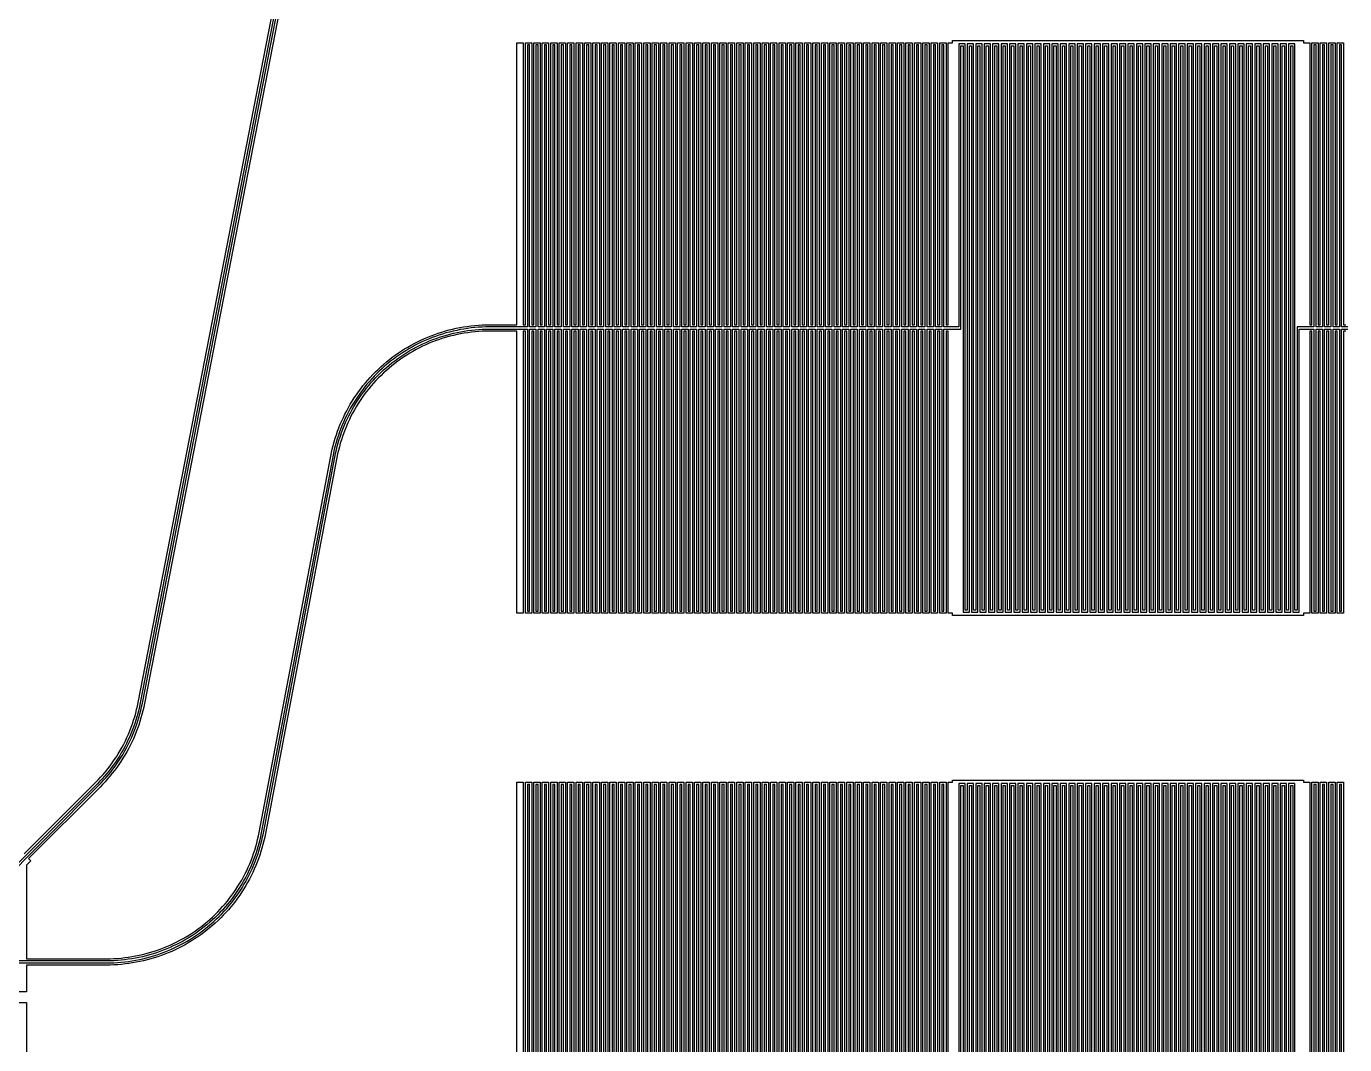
# Model space of a CAD drawing. Extents: x -2500 to 2500, y -2500 to 2500.
# Drawn here: x 0 to 1247, y -78 to 886 of the extents above; entities that cross this region are included whole.
import ezdxf

# ---------------------------------------------------------------- set-up
doc = ezdxf.new("R2010")
doc.units = 0
doc.layers.add('L0D0', color=1, linetype='CONTINUOUS')

msp = doc.modelspace()

# ---------------------------------------------------------------- linework, layer by layer
at = {"layer": 'L0D0'}
for points in [[(289.409, 1178.836), (107.773, 245.194), (107.086, 241.864), (106.323, 238.551), (105.485, 235.257), (104.571, 231.982), (103.584, 228.729), (102.522, 225.499), (101.386, 222.295), (100.178, 219.117), (98.898, 215.967), (97.546, 212.848), (96.124, 209.76), (94.631, 206.706), (93.069, 203.686), (91.439, 200.703), (89.741, 197.757), (87.976, 194.852), (86.145, 191.987), (84.25, 189.165), (82.29, 186.386), (80.268, 183.654), (78.184, 180.968), (76.039, 178.33), (73.834, 175.742), (71.571, 173.205), (69.251, 170.72), (66.874, 168.289), (-30.707, 70.707)], [(-29.293, 69.293), (68.289, 166.874), (70.697, 169.338), (73.048, 171.857), (75.342, 174.428), (77.576, 177.051), (79.75, 179.724), (81.862, 182.446), (83.911, 185.215), (85.897, 188.031), (87.818, 190.891), (89.673, 193.794), (91.462, 196.739), (93.183, 199.724), (94.835, 202.747), (96.418, 205.807), (97.931, 208.903), (99.372, 212.032), (100.742, 215.193), (102.04, 218.385), (103.264, 221.605), (104.414, 224.853), (105.49, 228.126), (106.492, 231.423), (107.417, 234.741), (108.267, 238.08), (109.04, 241.438), (109.737, 244.812), (291.372, 1178.454)], [(-2.121, 102.121), (65.46, 169.703), (67.897, 172.199), (70.275, 174.751), (72.591, 177.36), (74.844, 180.022), (77.034, 182.738), (79.158, 185.504), (81.217, 188.321), (83.207, 191.185), (85.13, 194.096), (86.983, 197.051), (88.765, 200.05), (90.475, 203.09), (92.113, 206.17), (93.678, 209.288), (95.167, 212.442), (96.582, 215.63), (97.921, 218.851), (99.183, 222.103), (100.367, 225.384), (101.473, 228.693), (102.5, 232.026), (103.448, 235.383), (104.316, 238.762), (105.104, 242.16), (105.81, 245.576), (287.446, 1179.218)], [(293.336, 1178.072), (111.7, 244.43), (110.994, 241.011), (110.211, 237.609), (109.35, 234.226), (108.412, 230.863), (107.397, 227.523), (106.307, 224.207), (105.141, 220.916), (103.901, 217.653), (102.586, 214.419), (101.198, 211.216), (99.737, 208.045), (98.205, 204.908), (96.601, 201.808), (94.927, 198.744), (93.183, 195.72), (91.371, 192.736), (89.491, 189.795), (87.544, 186.897), (85.532, 184.044), (83.456, 181.238), (81.316, 178.48), (79.113, 175.771), (76.849, 173.114), (74.526, 170.508), (72.143, 167.957), (69.703, 165.46), (2.121, 97.879), (4.243, 95.757), (0, 91.515), (0, 3), (75.817, 3), (79.262, 3.04), (82.706, 3.162), (86.146, 3.363), (89.58, 3.646), (93.006, 4.009), (96.424, 4.452), (99.829, 4.975), (103.222, 5.577), (106.6, 6.259), (109.96, 7.02), (113.302, 7.86), (116.624, 8.778), (119.923, 9.773), (123.197, 10.845), (126.446, 11.994), (129.667, 13.219), (132.858, 14.518), (136.018, 15.893), (139.145, 17.341), (142.237, 18.861), (145.292, 20.454), (148.31, 22.118), (151.287, 23.853), (154.223, 25.656), (157.116, 27.528), (159.964, 29.467), (162.767, 31.473), (165.521, 33.543), (168.226, 35.678), (170.88, 37.875), (173.482, 40.134), (176.03, 42.454), (178.524, 44.832), (180.96, 47.269), (183.339, 49.761), (185.659, 52.309), (187.919, 54.91), (190.117, 57.564), (192.252, 60.269), (194.324, 63.022), (196.33, 65.824), (198.27, 68.672), (200.142, 71.564), (201.946, 74.5), (203.681, 77.477), (205.346, 80.494), (206.94, 83.549), (208.461, 86.641), (209.91, 89.767), (211.285, 92.927), (212.585, 96.118), (213.811, 99.339), (214.96, 102.587), (216.033, 105.861), (217.029, 109.16), (217.948, 112.481), (218.788, 115.823), (219.55, 119.183), (220.233, 122.561), (287.873, 478.559), (288.571, 482.016), (289.348, 485.456), (290.205, 488.877), (291.141, 492.277), (292.154, 495.655), (293.245, 499.009), (294.413, 502.336), (295.658, 505.636), (296.978, 508.906), (298.373, 512.145), (299.843, 515.351), (301.386, 518.522), (303.001, 521.657), (304.689, 524.754), (306.447, 527.811), (308.276, 530.827), (310.173, 533.799), (312.138, 536.727), (314.171, 539.61), (316.269, 542.444), (318.432, 545.229), (320.659, 547.964), (322.948, 550.647), (325.299, 553.276), (327.709, 555.851), (330.178, 558.369), (332.704, 560.829), (335.287, 563.231), (337.924, 565.573), (340.614, 567.853), (343.357, 570.07), (346.149, 572.224), (348.991, 574.313), (351.88, 576.336), (354.815, 578.291), (357.794, 580.179), (360.815, 581.997), (363.878, 583.745), (366.981, 585.422), (370.121, 587.027), (373.297, 588.56), (376.508, 590.018), (379.752, 591.403), (383.026, 592.712), (386.33, 593.945), (389.662, 595.102), (393.019, 596.182), (396.4, 597.184), (399.804, 598.108), (403.228, 598.953), (406.67, 599.719), (410.129, 600.406), (413.603, 601.013), (417.09, 601.539), (420.589, 601.985), (424.097, 602.35), (427.612, 602.634), (431.133, 602.837), (434.657, 602.959), (438.183, 603), (464, 603), (464, 870), (470, 870), (470, 603), (472, 603), (472, 870), (478, 870), (478, 603), (480, 603), (480, 870), (486, 870), (486, 603), (488, 603), (488, 870), (494, 870), (494, 603), (496, 603), (496, 870), (502, 870), (502, 603), (504, 603), (504, 870), (510, 870), (510, 603), (512, 603), (512, 870), (518, 870), (518, 603), (520, 603), (520, 870), (526, 870), (526, 603), (528, 603), (528, 870), (534, 870), (534, 603), (536, 603), (536, 870), (542, 870), (542, 603), (544, 603), (544, 870), (550, 870), (550, 603), (552, 603), (552, 870), (558, 870), (558, 603), (560, 603), (560, 870), (566, 870), (566, 603), (568, 603), (568, 870), (574, 870), (574, 603), (576, 603), (576, 870), (582, 870), (582, 603), (584, 603), (584, 870), (590, 870), (590, 603), (592, 603), (592, 870), (598, 870), (598, 603), (600, 603), (600, 870), (606, 870), (606, 603), (608, 603), (608, 870), (614, 870), (614, 603), (616, 603), (616, 870), (622, 870), (622, 603), (624, 603), (624, 870), (630, 870), (630, 603), (632, 603), (632, 870), (638, 870), (638, 603), (640, 603), (640, 870), (646, 870), (646, 603), (648, 603), (648, 870), (654, 870), (654, 603), (656, 603), (656, 870), (662, 870), (662, 603), (664, 603), (664, 870), (670, 870), (670, 603), (672, 603), (672, 870), (678, 870), (678, 603), (680, 603), (680, 870), (686, 870), (686, 603), (688, 603), (688, 870), (694, 870), (694, 603), (696, 603), (696, 870), (702, 870), (702, 603), (704, 603), (704, 870), (710, 870), (710, 603), (712, 603), (712, 870), (718, 870), (718, 603), (720, 603), (720, 870), (726, 870), (726, 603), (728, 603), (728, 870), (734, 870), (734, 603), (736, 603), (736, 870), (742, 870), (742, 603), (744, 603), (744, 870), (750, 870), (750, 603), (752, 603), (752, 870), (758, 870), (758, 603), (760, 603), (760, 870), (766, 870), (766, 603), (768, 603), (768, 870), (774, 870), (774, 603), (776, 603), (776, 870), (782, 870), (782, 603), (784, 603), (784, 870), (790, 870), (790, 603), (792, 603), (792, 870), (798, 870), (798, 603), (800, 603), (800, 870), (806, 870), (806, 603), (808, 603), (808, 870), (814, 870), (814, 603), (816, 603), (816, 870), (822, 870), (822, 603), (824, 603), (824, 870), (830, 870), (830, 603), (832, 603), (832, 870), (838, 870), (838, 603), (840, 603), (840, 870), (846, 870), (846, 603), (848, 603), (848, 870), (854, 870), (854, 603), (856, 603), (856, 870), (862, 870), (862, 603), (864, 603), (864, 870), (870, 870), (870, 603), (872, 603), (872, 870), (876, 870), (876, 872), (1208, 872), (1208, 870), (1214, 870), (1214, 603), (1216, 603), (1216, 870), (1222, 870), (1222, 603), (1224, 603), (1224, 870), (1230, 870), (1230, 603), (1232, 603), (1232, 870), (1238, 870), (1238, 603), (1240, 603), (1240, 870), (1246, 870), (1246, 603), (1248, 603)], [(1250, 601), (1244, 601), (1244, 868), (1242, 868), (1242, 601), (1236, 601), (1236, 868), (1234, 868), (1234, 601), (1228, 601), (1228, 868), (1226, 868), (1226, 601), (1220, 601), (1220, 868), (1218, 868), (1218, 601), (1202, 601), (1202, 333), (1200, 333), (1200, 869), (1194, 869), (1194, 333), (1192, 333), (1192, 869), (1186, 869), (1186, 333), (1184, 333), (1184, 869), (1178, 869), (1178, 333), (1176, 333), (1176, 869), (1170, 869), (1170, 333), (1168, 333), (1168, 869), (1162, 869), (1162, 333), (1160, 333), (1160, 869), (1154, 869), (1154, 333), (1152, 333), (1152, 869), (1146, 869), (1146, 333), (1144, 333), (1144, 869), (1138, 869), (1138, 333), (1136, 333), (1136, 869), (1130, 869), (1130, 333), (1128, 333), (1128, 869), (1122, 869), (1122, 333), (1120, 333), (1120, 869), (1114, 869), (1114, 333), (1112, 333), (1112, 869), (1106, 869), (1106, 333), (1104, 333), (1104, 869), (1098, 869), (1098, 333), (1096, 333), (1096, 869), (1090, 869), (1090, 333), (1088, 333), (1088, 869), (1082, 869), (1082, 333), (1080, 333), (1080, 869), (1074, 869), (1074, 333), (1072, 333), (1072, 869), (1066, 869), (1066, 333), (1064, 333), (1064, 869), (1058, 869), (1058, 333), (1056, 333), (1056, 869), (1050, 869), (1050, 333), (1048, 333), (1048, 869), (1042, 869), (1042, 333), (1040, 333), (1040, 869), (1034, 869), (1034, 333), (1032, 333), (1032, 869), (1026, 869), (1026, 333), (1024, 333), (1024, 869), (1018, 869), (1018, 333), (1016, 333), (1016, 869), (1010, 869), (1010, 333), (1008, 333), (1008, 869), (1002, 869), (1002, 333), (1000, 333), (1000, 869), (994, 869), (994, 333), (992, 333), (992, 869), (986, 869), (986, 333), (984, 333), (984, 869), (978, 869), (978, 333), (976, 333), (976, 869), (970, 869), (970, 333), (968, 333), (968, 869), (962, 869), (962, 333), (960, 333), (960, 869), (954, 869), (954, 333), (952, 333), (952, 869), (946, 869), (946, 333), (944, 333), (944, 869), (938, 869), (938, 333), (936, 333), (936, 869), (930, 869), (930, 333), (928, 333), (928, 869), (922, 869), (922, 333), (920, 333), (920, 869), (914, 869), (914, 333), (912, 333), (912, 869), (906, 869), (906, 333), (904, 333), (904, 869), (898, 869), (898, 333), (896, 333), (896, 869), (890, 869), (890, 333), (888, 333), (888, 869), (882, 869), (882, 601), (868, 601), (868, 868), (866, 868), (866, 601), (860, 601), (860, 868), (858, 868), (858, 601), (852, 601), (852, 868), (850, 868), (850, 601), (844, 601), (844, 868), (842, 868), (842, 601), (836, 601), (836, 868), (834, 868), (834, 601), (828, 601), (828, 868), (826, 868), (826, 601), (820, 601), (820, 868), (818, 868), (818, 601), (812, 601), (812, 868), (810, 868), (810, 601), (804, 601), (804, 868), (802, 868), (802, 601), (796, 601), (796, 868), (794, 868), (794, 601), (788, 601), (788, 868), (786, 868), (786, 601), (780, 601), (780, 868), (778, 868), (778, 601), (772, 601), (772, 868), (770, 868), (770, 601), (764, 601), (764, 868), (762, 868), (762, 601), (756, 601), (756, 868), (754, 868), (754, 601), (748, 601), (748, 868), (746, 868), (746, 601), (740, 601), (740, 868), (738, 868), (738, 601), (732, 601), (732, 868), (730, 868), (730, 601), (724, 601), (724, 868), (722, 868), (722, 601), (716, 601), (716, 868), (714, 868), (714, 601), (708, 601), (708, 868), (706, 868), (706, 601), (700, 601), (700, 868), (698, 868), (698, 601), (692, 601), (692, 868), (690, 868), (690, 601), (684, 601), (684, 868), (682, 868), (682, 601), (676, 601), (676, 868), (674, 868), (674, 601), (668, 601), (668, 868), (666, 868), (666, 601), (660, 601), (660, 868), (658, 868), (658, 601), (652, 601), (652, 868), (650, 868), (650, 601), (644, 601), (644, 868), (642, 868), (642, 601), (636, 601), (636, 868), (634, 868), (634, 601), (628, 601), (628, 868), (626, 868), (626, 601), (620, 601), (620, 868), (618, 868), (618, 601), (612, 601), (612, 868), (610, 868), (610, 601), (604, 601), (604, 868), (602, 868), (602, 601), (596, 601), (596, 868), (594, 868), (594, 601), (588, 601), (588, 868), (586, 868), (586, 601), (580, 601), (580, 868), (578, 868), (578, 601), (572, 601), (572, 868), (570, 868), (570, 601), (564, 601), (564, 868), (562, 868), (562, 601), (556, 601), (556, 868), (554, 868), (554, 601), (548, 601), (548, 868), (546, 868), (546, 601), (540, 601), (540, 868), (538, 868), (538, 601), (532, 601), (532, 868), (530, 868), (530, 601), (524, 601), (524, 868), (522, 868), (522, 601), (516, 601), (516, 868), (514, 868), (514, 601), (508, 601), (508, 868), (506, 868), (506, 601), (500, 601), (500, 868), (498, 868), (498, 601), (492, 601), (492, 868), (490, 868), (490, 601), (484, 601), (484, 868), (482, 868), (482, 601), (476, 601), (476, 868), (474, 868), (474, 601), (438.183, 601), (434.703, 600.96), (431.225, 600.84), (427.75, 600.639), (424.281, 600.359), (420.819, 599.998), (417.366, 599.558), (413.925, 599.039), (410.496, 598.44), (407.082, 597.762), (403.685, 597.006), (400.305, 596.172), (396.946, 595.26), (393.609, 594.271), (390.296, 593.205), (387.008, 592.064), (383.747, 590.846), (380.515, 589.554), (377.314, 588.188), (374.145, 586.748), (371.011, 585.236), (367.911, 583.652), (364.85, 581.997), (361.827, 580.271), (358.844, 578.477), (355.904, 576.614), (353.008, 574.684), (350.157, 572.688), (347.352, 570.626), (344.596, 568.501), (341.89, 566.312), (339.235, 564.062), (336.632, 561.751), (334.083, 559.381), (331.59, 556.952), (329.153, 554.467), (326.774, 551.926), (324.454, 549.331), (322.195, 546.684), (319.998, 543.985), (317.863, 541.236), (315.792, 538.438), (313.786, 535.594), (311.846, 532.704), (309.974, 529.77), (308.169, 526.794), (306.434, 523.777), (304.768, 520.72), (303.174, 517.627), (301.651, 514.497), (300.201, 511.333), (298.824, 508.136), (297.521, 504.909), (296.292, 501.652), (295.14, 498.368), (294.063, 495.058), (293.063, 491.725), (292.139, 488.369), (291.294, 484.992), (290.526, 481.597), (289.837, 478.186), (222.198, 122.188), (221.518, 118.821), (220.76, 115.471), (219.926, 112.14), (219.015, 108.828), (218.028, 105.539), (216.966, 102.273), (215.828, 99.032), (214.616, 95.818), (213.331, 92.634), (211.972, 89.479), (210.541, 86.357), (209.038, 83.269), (207.465, 80.216), (205.821, 77.2), (204.109, 74.223), (202.328, 71.287), (200.48, 68.392), (198.566, 65.54), (196.587, 62.733), (194.544, 59.973), (192.437, 57.26), (190.268, 54.597), (188.039, 51.984), (185.75, 49.424), (183.403, 46.917), (180.998, 44.464), (178.538, 42.068), (176.023, 39.729), (173.455, 37.449), (170.835, 35.228), (168.164, 33.069), (165.445, 30.971), (162.677, 28.937), (159.864, 26.967), (157.006, 25.063), (154.105, 23.225), (151.162, 21.454), (148.179, 19.752), (145.158, 18.118), (142.1, 16.555), (139.006, 15.063), (135.88, 13.642), (132.721, 12.294), (129.532, 11.019), (126.314, 9.818), (123.07, 8.691), (119.8, 7.64), (116.507, 6.664), (113.193, 5.764), (109.859, 4.941), (106.506, 4.195), (103.137, 3.526), (99.754, 2.935), (96.358, 2.423), (92.951, 1.989), (89.535, 1.633), (86.112, 1.356), (82.683, 1.158), (79.251, 1.04), (75.817, 1), (-30, 1)], [(-30, -1), (75.817, -1), (79.297, -0.96), (82.775, -0.84), (86.25, -0.639), (89.719, -0.359), (93.181, 0.002), (96.634, 0.442), (100.075, 0.961), (103.504, 1.56), (106.918, 2.238), (110.315, 2.994), (113.695, 3.828), (117.054, 4.74), (120.391, 5.729), (123.704, 6.795), (126.992, 7.936), (130.253, 9.154), (133.485, 10.446), (136.686, 11.812), (139.855, 13.252), (142.989, 14.764), (146.089, 16.348), (149.15, 18.003), (152.173, 19.729), (155.156, 21.523), (158.096, 23.386), (160.992, 25.316), (163.843, 27.312), (166.648, 29.374), (169.404, 31.499), (172.11, 33.688), (174.765, 35.938), (177.368, 38.249), (179.917, 40.619), (182.41, 43.048), (184.847, 45.533), (187.226, 48.074), (189.546, 50.669), (191.805, 53.316), (194.002, 56.015), (196.137, 58.764), (198.208, 61.562), (200.214, 64.406), (202.154, 67.296), (204.026, 70.23), (205.831, 73.206), (207.566, 76.223), (209.232, 79.28), (210.826, 82.373), (212.349, 85.503), (213.799, 88.667), (215.176, 91.864), (216.479, 95.091), (217.708, 98.348), (218.86, 101.632), (219.937, 104.942), (220.937, 108.275), (221.861, 111.631), (222.706, 115.008), (223.474, 118.403), (224.163, 121.814), (291.802, 477.812), (292.482, 481.179), (293.24, 484.529), (294.074, 487.86), (294.985, 491.172), (295.972, 494.461), (297.034, 497.727), (298.172, 500.968), (299.384, 504.182), (300.669, 507.366), (302.028, 510.521), (303.459, 513.643), (304.962, 516.731), (306.535, 519.784), (308.179, 522.8), (309.891, 525.777), (311.672, 528.713), (313.52, 531.608), (315.434, 534.46), (317.413, 537.267), (319.456, 540.027), (321.563, 542.74), (323.732, 545.403), (325.961, 548.016), (328.25, 550.576), (330.597, 553.083), (333.002, 555.536), (335.462, 557.932), (337.977, 560.271), (340.545, 562.551), (343.165, 564.772), (345.836, 566.931), (348.555, 569.029), (351.323, 571.063), (354.136, 573.033), (356.994, 574.937), (359.895, 576.775), (362.838, 578.546), (365.821, 580.248), (368.842, 581.882), (371.9, 583.445), (374.994, 584.937), (378.12, 586.358), (381.279, 587.706), (384.468, 588.981), (387.686, 590.182), (390.93, 591.309), (394.2, 592.36), (397.493, 593.336), (400.807, 594.236), (404.141, 595.059), (407.494, 595.805), (410.863, 596.474), (414.246, 597.065), (417.642, 597.577), (421.049, 598.011), (424.465, 598.367), (427.888, 598.644), (431.317, 598.842), (434.749, 598.96), (438.183, 599), (474, 599), (474, 332), (476, 332), (476, 599), (482, 599), (482, 332), (484, 332), (484, 599), (490, 599), (490, 332), (492, 332), (492, 599), (498, 599), (498, 332), (500, 332), (500, 599), (506, 599), (506, 332), (508, 332), (508, 599), (514, 599), (514, 332), (516, 332), (516, 599), (522, 599), (522, 332), (524, 332), (524, 599), (530, 599), (530, 332), (532, 332), (532, 599), (538, 599), (538, 332), (540, 332), (540, 599), (546, 599), (546, 332), (548, 332), (548, 599), (554, 599), (554, 332), (556, 332), (556, 599), (562, 599), (562, 332), (564, 332), (564, 599), (570, 599), (570, 332), (572, 332), (572, 599), (578, 599), (578, 332), (580, 332), (580, 599), (586, 599), (586, 332), (588, 332), (588, 599), (594, 599), (594, 332), (596, 332), (596, 599), (602, 599), (602, 332), (604, 332), (604, 599), (610, 599), (610, 332), (612, 332), (612, 599), (618, 599), (618, 332), (620, 332), (620, 599), (626, 599), (626, 332), (628, 332), (628, 599), (634, 599), (634, 332), (636, 332), (636, 599), (642, 599), (642, 332), (644, 332), (644, 599), (650, 599), (650, 332), (652, 332), (652, 599), (658, 599), (658, 332), (660, 332), (660, 599), (666, 599), (666, 332), (668, 332), (668, 599), (674, 599), (674, 332), (676, 332), (676, 599), (682, 599), (682, 332), (684, 332), (684, 599), (690, 599), (690, 332), (692, 332), (692, 599), (698, 599), (698, 332), (700, 332), (700, 599), (706, 599), (706, 332), (708, 332), (708, 599), (714, 599), (714, 332), (716, 332), (716, 599), (722, 599), (722, 332), (724, 332), (724, 599), (730, 599), (730, 332), (732, 332), (732, 599), (738, 599), (738, 332), (740, 332), (740, 599), (746, 599), (746, 332), (748, 332), (748, 599), (754, 599), (754, 332), (756, 332), (756, 599), (762, 599), (762, 332), (764, 332), (764, 599), (770, 599), (770, 332), (772, 332), (772, 599), (778, 599), (778, 332), (780, 332), (780, 599), (786, 599), (786, 332), (788, 332), (788, 599), (794, 599), (794, 332), (796, 332), (796, 599), (802, 599), (802, 332), (804, 332), (804, 599), (810, 599), (810, 332), (812, 332), (812, 599), (818, 599), (818, 332), (820, 332), (820, 599), (826, 599), (826, 332), (828, 332), (828, 599), (834, 599), (834, 332), (836, 332), (836, 599), (842, 599), (842, 332), (844, 332), (844, 599), (850, 599), (850, 332), (852, 332), (852, 599), (858, 599), (858, 332), (860, 332), (860, 599), (866, 599), (866, 332), (868, 332), (868, 599), (884, 599), (884, 867), (886, 867), (886, 331), (892, 331), (892, 867), (894, 867), (894, 331), (900, 331), (900, 867), (902, 867), (902, 331), (908, 331), (908, 867), (910, 867), (910, 331), (916, 331), (916, 867), (918, 867), (918, 331), (924, 331), (924, 867), (926, 867), (926, 331), (932, 331), (932, 867), (934, 867), (934, 331), (940, 331), (940, 867), (942, 867), (942, 331), (948, 331), (948, 867), (950, 867), (950, 331), (956, 331), (956, 867), (958, 867), (958, 331), (964, 331), (964, 867), (966, 867), (966, 331), (972, 331), (972, 867), (974, 867), (974, 331), (980, 331), (980, 867), (982, 867), (982, 331), (988, 331), (988, 867), (990, 867), (990, 331), (996, 331), (996, 867), (998, 867), (998, 331), (1004, 331), (1004, 867), (1006, 867), (1006, 331), (1012, 331), (1012, 867), (1014, 867), (1014, 331), (1020, 331), (1020, 867), (1022, 867), (1022, 331), (1028, 331), (1028, 867), (1030, 867), (1030, 331), (1036, 331), (1036, 867), (1038, 867), (1038, 331), (1044, 331), (1044, 867), (1046, 867), (1046, 331), (1052, 331), (1052, 867), (1054, 867), (1054, 331), (1060, 331), (1060, 867), (1062, 867), (1062, 331), (1068, 331), (1068, 867), (1070, 867), (1070, 331), (1076, 331), (1076, 867), (1078, 867), (1078, 331), (1084, 331), (1084, 867), (1086, 867), (1086, 331), (1092, 331), (1092, 867), (1094, 867), (1094, 331), (1100, 331), (1100, 867), (1102, 867), (1102, 331), (1108, 331), (1108, 867), (1110, 867), (1110, 331), (1116, 331), (1116, 867), (1118, 867), (1118, 331), (1124, 331), (1124, 867), (1126, 867), (1126, 331), (1132, 331), (1132, 867), (1134, 867), (1134, 331), (1140, 331), (1140, 867), (1142, 867), (1142, 331), (1148, 331), (1148, 867), (1150, 867), (1150, 331), (1156, 331), (1156, 867), (1158, 867), (1158, 331), (1164, 331), (1164, 867), (1166, 867), (1166, 331), (1172, 331), (1172, 867), (1174, 867), (1174, 331), (1180, 331), (1180, 867), (1182, 867), (1182, 331), (1188, 331), (1188, 867), (1190, 867), (1190, 331), (1196, 331), (1196, 867), (1198, 867), (1198, 331), (1204, 331), (1204, 599), (1218, 599), (1218, 332), (1220, 332), (1220, 599), (1226, 599), (1226, 332), (1228, 332), (1228, 599), (1234, 599), (1234, 332), (1236, 332), (1236, 599), (1242, 599), (1242, 332), (1244, 332), (1244, 599), (1250, 599)], [(1248, 597), (1246, 597), (1246, 330), (1240, 330), (1240, 597), (1238, 597), (1238, 330), (1232, 330), (1232, 597), (1230, 597), (1230, 330), (1224, 330), (1224, 597), (1222, 597), (1222, 330), (1216, 330), (1216, 597), (1214, 597), (1214, 330), (1208, 330), (1208, 328), (876, 328), (876, 330), (872, 330), (872, 597), (870, 597), (870, 330), (864, 330), (864, 597), (862, 597), (862, 330), (856, 330), (856, 597), (854, 597), (854, 330), (848, 330), (848, 597), (846, 597), (846, 330), (840, 330), (840, 597), (838, 597), (838, 330), (832, 330), (832, 597), (830, 597), (830, 330), (824, 330), (824, 597), (822, 597), (822, 330), (816, 330), (816, 597), (814, 597), (814, 330), (808, 330), (808, 597), (806, 597), (806, 330), (800, 330), (800, 597), (798, 597), (798, 330), (792, 330), (792, 597), (790, 597), (790, 330), (784, 330), (784, 597), (782, 597), (782, 330), (776, 330), (776, 597), (774, 597), (774, 330), (768, 330), (768, 597), (766, 597), (766, 330), (760, 330), (760, 597), (758, 597), (758, 330), (752, 330), (752, 597), (750, 597), (750, 330), (744, 330), (744, 597), (742, 597), (742, 330), (736, 330), (736, 597), (734, 597), (734, 330), (728, 330), (728, 597), (726, 597), (726, 330), (720, 330), (720, 597), (718, 597), (718, 330), (712, 330), (712, 597), (710, 597), (710, 330), (704, 330), (704, 597), (702, 597), (702, 330), (696, 330), (696, 597), (694, 597), (694, 330), (688, 330), (688, 597), (686, 597), (686, 330), (680, 330), (680, 597), (678, 597), (678, 330), (672, 330), (672, 597), (670, 597), (670, 330), (664, 330), (664, 597), (662, 597), (662, 330), (656, 330), (656, 597), (654, 597), (654, 330), (648, 330), (648, 597), (646, 597), (646, 330), (640, 330), (640, 597), (638, 597), (638, 330), (632, 330), (632, 597), (630, 597), (630, 330), (624, 330), (624, 597), (622, 597), (622, 330), (616, 330), (616, 597), (614, 597), (614, 330), (608, 330), (608, 597), (606, 597), (606, 330), (600, 330), (600, 597), (598, 597), (598, 330), (592, 330), (592, 597), (590, 597), (590, 330), (584, 330), (584, 597), (582, 597), (582, 330), (576, 330), (576, 597), (574, 597), (574, 330), (568, 330), (568, 597), (566, 597), (566, 330), (560, 330), (560, 597), (558, 597), (558, 330), (552, 330), (552, 597), (550, 597), (550, 330), (544, 330), (544, 597), (542, 597), (542, 330), (536, 330), (536, 597), (534, 597), (534, 330), (528, 330), (528, 597), (526, 597), (526, 330), (520, 330), (520, 597), (518, 597), (518, 330), (512, 330), (512, 597), (510, 597), (510, 330), (504, 330), (504, 597), (502, 597), (502, 330), (496, 330), (496, 597), (494, 597), (494, 330), (488, 330), (488, 597), (486, 597), (486, 330), (480, 330), (480, 597), (478, 597), (478, 330), (472, 330), (472, 597), (470, 597), (470, 330), (464, 330), (464, 597), (438.183, 597), (434.738, 596.96), (431.294, 596.838), (427.854, 596.637), (424.42, 596.354), (420.994, 595.991), (417.576, 595.548), (414.171, 595.025), (410.778, 594.423), (407.4, 593.741), (404.04, 592.98), (400.698, 592.14), (397.376, 591.222), (394.077, 590.227), (390.803, 589.155), (387.554, 588.006), (384.333, 586.781), (381.142, 585.482), (377.982, 584.107), (374.855, 582.659), (371.763, 581.139), (368.708, 579.546), (365.69, 577.882), (362.713, 576.147), (359.777, 574.344), (356.884, 572.472), (354.036, 570.533), (351.233, 568.527), (348.479, 566.457), (345.774, 564.322), (343.12, 562.125), (340.518, 559.866), (337.97, 557.546), (335.476, 555.168), (333.04, 552.731), (330.661, 550.239), (328.341, 547.691), (326.081, 545.09), (323.883, 542.436), (321.748, 539.731), (319.676, 536.978), (317.67, 534.176), (315.73, 531.328), (313.858, 528.436), (312.054, 525.5), (310.319, 522.523), (308.654, 519.506), (307.06, 516.451), (305.539, 513.359), (304.09, 510.233), (302.715, 507.073), (301.415, 503.882), (300.189, 500.661), (299.04, 497.413), (297.967, 494.139), (296.971, 490.84), (296.052, 487.519), (295.212, 484.177), (294.45, 480.817), (293.767, 477.439), (226.127, 121.441), (225.429, 117.984), (224.652, 114.544), (223.795, 111.123), (222.859, 107.723), (221.846, 104.345), (220.755, 100.991), (219.587, 97.664), (218.342, 94.364), (217.022, 91.094), (215.627, 87.855), (214.157, 84.649), (212.614, 81.478), (210.999, 78.343), (209.311, 75.246), (207.553, 72.189), (205.724, 69.173), (203.827, 66.201), (201.862, 63.273), (199.829, 60.39), (197.731, 57.556), (195.568, 54.771), (193.341, 52.036), (191.052, 49.353), (188.701, 46.724), (186.291, 44.149), (183.822, 41.631), (181.296, 39.171), (178.713, 36.769), (176.076, 34.427), (173.386, 32.147), (170.643, 29.93), (167.851, 27.776), (165.009, 25.687), (162.12, 23.664), (159.185, 21.709), (156.206, 19.821), (153.185, 18.003), (150.122, 16.255), (147.019, 14.578), (143.879, 12.973), (140.703, 11.44), (137.492, 9.982), (134.248, 8.597), (130.974, 7.288), (127.67, 6.055), (124.338, 4.898), (120.981, 3.818), (117.6, 2.816), (114.196, 1.892), (110.772, 1.047), (107.33, 0.281), (103.871, -0.406), (100.397, -1.013), (96.91, -1.539), (93.411, -1.985), (89.903, -2.35), (86.388, -2.634), (82.867, -2.837), (79.343, -2.959), (75.817, -3), (0, -3), (0, -28.333), (-30, -28.333)], [(464, -97), (464, 170), (470, 170), (470, -97)], [(472, -97), (472, 170), (478, 170), (478, -97)], [(476, -99), (476, 168), (474, 168), (474, -99)], [(480, -97), (480, 170), (486, 170), (486, -97)], [(484, -99), (484, 168), (482, 168), (482, -99)], [(488, -97), (488, 170), (494, 170), (494, -97)], [(492, -99), (492, 168), (490, 168), (490, -99)], [(496, -97), (496, 170), (502, 170), (502, -97)], [(500, -99), (500, 168), (498, 168), (498, -99)], [(504, -97), (504, 170), (510, 170), (510, -97)], [(508, -99), (508, 168), (506, 168), (506, -99)], [(512, -97), (512, 170), (518, 170), (518, -97)], [(516, -99), (516, 168), (514, 168), (514, -99)], [(520, -97), (520, 170), (526, 170), (526, -97)], [(524, -99), (524, 168), (522, 168), (522, -99)], [(528, -97), (528, 170), (534, 170), (534, -97)], [(532, -99), (532, 168), (530, 168), (530, -99)], [(536, -97), (536, 170), (542, 170), (542, -97)], [(540, -99), (540, 168), (538, 168), (538, -99)], [(544, -97), (544, 170), (550, 170), (550, -97)], [(548, -99), (548, 168), (546, 168), (546, -99)], [(552, -97), (552, 170), (558, 170), (558, -97)], [(556, -99), (556, 168), (554, 168), (554, -99)], [(560, -97), (560, 170), (566, 170), (566, -97)], [(564, -99), (564, 168), (562, 168), (562, -99)], [(568, -97), (568, 170), (574, 170), (574, -97)], [(572, -99), (572, 168), (570, 168), (570, -99)], [(576, -97), (576, 170), (582, 170), (582, -97)], [(580, -99), (580, 168), (578, 168), (578, -99)], [(584, -97), (584, 170), (590, 170), (590, -97)], [(588, -99), (588, 168), (586, 168), (586, -99)], [(592, -97), (592, 170), (598, 170), (598, -97)], [(596, -99), (596, 168), (594, 168), (594, -99)], [(600, -97), (600, 170), (606, 170), (606, -97)], [(604, -99), (604, 168), (602, 168), (602, -99)], [(608, -97), (608, 170), (614, 170), (614, -97)], [(612, -99), (612, 168), (610, 168), (610, -99)], [(616, -97), (616, 170), (622, 170), (622, -97)], [(620, -99), (620, 168), (618, 168), (618, -99)], [(624, -97), (624, 170), (630, 170), (630, -97)], [(628, -99), (628, 168), (626, 168), (626, -99)], [(632, -97), (632, 170), (638, 170), (638, -97)], [(636, -99), (636, 168), (634, 168), (634, -99)], [(640, -97), (640, 170), (646, 170), (646, -97)], [(644, -99), (644, 168), (642, 168), (642, -99)], [(648, -97), (648, 170), (654, 170), (654, -97)], [(652, -99), (652, 168), (650, 168), (650, -99)], [(656, -97), (656, 170), (662, 170), (662, -97)], [(660, -99), (660, 168), (658, 168), (658, -99)], [(664, -97), (664, 170), (670, 170), (670, -97)], [(668, -99), (668, 168), (666, 168), (666, -99)], [(672, -97), (672, 170), (678, 170), (678, -97)], [(676, -99), (676, 168), (674, 168), (674, -99)], [(680, -97), (680, 170), (686, 170), (686, -97)], [(684, -99), (684, 168), (682, 168), (682, -99)], [(688, -97), (688, 170), (694, 170), (694, -97)], [(692, -99), (692, 168), (690, 168), (690, -99)], [(696, -97), (696, 170), (702, 170), (702, -97)], [(700, -99), (700, 168), (698, 168), (698, -99)], [(704, -97), (704, 170), (710, 170), (710, -97)], [(708, -99), (708, 168), (706, 168), (706, -99)], [(712, -97), (712, 170), (718, 170), (718, -97)], [(716, -99), (716, 168), (714, 168), (714, -99)], [(720, -97), (720, 170), (726, 170), (726, -97)], [(724, -99), (724, 168), (722, 168), (722, -99)], [(728, -97), (728, 170), (734, 170), (734, -97)], [(732, -99), (732, 168), (730, 168), (730, -99)], [(736, -97), (736, 170), (742, 170), (742, -97)], [(740, -99), (740, 168), (738, 168), (738, -99)], [(744, -97), (744, 170), (750, 170), (750, -97)], [(748, -99), (748, 168), (746, 168), (746, -99)], [(752, -97), (752, 170), (758, 170), (758, -97)], [(756, -99), (756, 168), (754, 168), (754, -99)], [(760, -97), (760, 170), (766, 170), (766, -97)], [(764, -99), (764, 168), (762, 168), (762, -99)], [(768, -97), (768, 170), (774, 170), (774, -97)], [(772, -99), (772, 168), (770, 168), (770, -99)], [(776, -97), (776, 170), (782, 170), (782, -97)], [(780, -99), (780, 168), (778, 168), (778, -99)], [(784, -97), (784, 170), (790, 170), (790, -97)], [(788, -99), (788, 168), (786, 168), (786, -99)], [(792, -97), (792, 170), (798, 170), (798, -97)], [(796, -99), (796, 168), (794, 168), (794, -99)], [(800, -97), (800, 170), (806, 170), (806, -97)], [(804, -99), (804, 168), (802, 168), (802, -99)], [(808, -97), (808, 170), (814, 170), (814, -97)], [(812, -99), (812, 168), (810, 168), (810, -99)], [(816, -97), (816, 170), (822, 170), (822, -97)], [(820, -99), (820, 168), (818, 168), (818, -99)], [(824, -97), (824, 170), (830, 170), (830, -97)], [(828, -99), (828, 168), (826, 168), (826, -99)], [(832, -97), (832, 170), (838, 170), (838, -97)], [(836, -99), (836, 168), (834, 168), (834, -99)], [(840, -97), (840, 170), (846, 170), (846, -97)], [(844, -99), (844, 168), (842, 168), (842, -99)], [(848, -97), (848, 170), (854, 170), (854, -97)], [(852, -99), (852, 168), (850, 168), (850, -99)], [(856, -97), (856, 170), (862, 170), (862, -97)], [(860, -99), (860, 168), (858, 168), (858, -99)], [(864, -97), (864, 170), (870, 170), (870, -97)], [(868, -99), (868, 168), (866, 168), (866, -99)], [(872, -97), (872, 170), (876, 170), (876, 172), (1208, 172), (1208, 170), (1214, 170), (1214, -97)], [(888, -367), (888, 169), (882, 169), (882, -99)], [(884, -101), (884, 167), (886, 167), (886, -369)], [(896, -367), (896, 169), (890, 169), (890, -367)], [(892, -369), (892, 167), (894, 167), (894, -369)], [(904, -367), (904, 169), (898, 169), (898, -367)], [(900, -369), (900, 167), (902, 167), (902, -369)], [(912, -367), (912, 169), (906, 169), (906, -367)], [(908, -369), (908, 167), (910, 167), (910, -369)], [(920, -367), (920, 169), (914, 169), (914, -367)], [(916, -369), (916, 167), (918, 167), (918, -369)], [(928, -367), (928, 169), (922, 169), (922, -367)], [(924, -369), (924, 167), (926, 167), (926, -369)], [(936, -367), (936, 169), (930, 169), (930, -367)], [(932, -369), (932, 167), (934, 167), (934, -369)], [(944, -367), (944, 169), (938, 169), (938, -367)], [(940, -369), (940, 167), (942, 167), (942, -369)], [(952, -367), (952, 169), (946, 169), (946, -367)], [(948, -369), (948, 167), (950, 167), (950, -369)], [(960, -367), (960, 169), (954, 169), (954, -367)], [(956, -369), (956, 167), (958, 167), (958, -369)], [(968, -367), (968, 169), (962, 169), (962, -367)], [(964, -369), (964, 167), (966, 167), (966, -369)], [(976, -367), (976, 169), (970, 169), (970, -367)], [(972, -369), (972, 167), (974, 167), (974, -369)], [(984, -367), (984, 169), (978, 169), (978, -367)], [(980, -369), (980, 167), (982, 167), (982, -369)], [(992, -367), (992, 169), (986, 169), (986, -367)], [(988, -369), (988, 167), (990, 167), (990, -369)], [(1000, -367), (1000, 169), (994, 169), (994, -367)], [(996, -369), (996, 167), (998, 167), (998, -369)], [(1008, -367), (1008, 169), (1002, 169), (1002, -367)], [(1004, -369), (1004, 167), (1006, 167), (1006, -369)], [(1016, -367), (1016, 169), (1010, 169), (1010, -367)], [(1012, -369), (1012, 167), (1014, 167), (1014, -369)], [(1024, -367), (1024, 169), (1018, 169), (1018, -367)], [(1020, -369), (1020, 167), (1022, 167), (1022, -369)], [(1032, -367), (1032, 169), (1026, 169), (1026, -367)], [(1028, -369), (1028, 167), (1030, 167), (1030, -369)], [(1040, -367), (1040, 169), (1034, 169), (1034, -367)], [(1036, -369), (1036, 167), (1038, 167), (1038, -369)], [(1048, -367), (1048, 169), (1042, 169), (1042, -367)], [(1044, -369), (1044, 167), (1046, 167), (1046, -369)], [(1056, -367), (1056, 169), (1050, 169), (1050, -367)], [(1052, -369), (1052, 167), (1054, 167), (1054, -369)], [(1064, -367), (1064, 169), (1058, 169), (1058, -367)], [(1060, -369), (1060, 167), (1062, 167), (1062, -369)], [(1072, -367), (1072, 169), (1066, 169), (1066, -367)], [(1068, -369), (1068, 167), (1070, 167), (1070, -369)], [(1080, -367), (1080, 169), (1074, 169), (1074, -367)], [(1076, -369), (1076, 167), (1078, 167), (1078, -369)], [(1088, -367), (1088, 169), (1082, 169), (1082, -367)], [(1084, -369), (1084, 167), (1086, 167), (1086, -369)], [(1096, -367), (1096, 169), (1090, 169), (1090, -367)], [(1092, -369), (1092, 167), (1094, 167), (1094, -369)], [(1104, -367), (1104, 169), (1098, 169), (1098, -367)], [(1100, -369), (1100, 167), (1102, 167), (1102, -369)], [(1112, -367), (1112, 169), (1106, 169), (1106, -367)], [(1108, -369), (1108, 167), (1110, 167), (1110, -369)], [(1120, -367), (1120, 169), (1114, 169), (1114, -367)], [(1116, -369), (1116, 167), (1118, 167), (1118, -369)], [(1128, -367), (1128, 169), (1122, 169), (1122, -367)], [(1124, -369), (1124, 167), (1126, 167), (1126, -369)], [(1136, -367), (1136, 169), (1130, 169), (1130, -367)], [(1132, -369), (1132, 167), (1134, 167), (1134, -369)], [(1144, -367), (1144, 169), (1138, 169), (1138, -367)], [(1140, -369), (1140, 167), (1142, 167), (1142, -369)], [(1152, -367), (1152, 169), (1146, 169), (1146, -367)], [(1148, -369), (1148, 167), (1150, 167), (1150, -369)], [(1160, -367), (1160, 169), (1154, 169), (1154, -367)], [(1156, -369), (1156, 167), (1158, 167), (1158, -369)], [(1168, -367), (1168, 169), (1162, 169), (1162, -367)], [(1164, -369), (1164, 167), (1166, 167), (1166, -369)], [(1176, -367), (1176, 169), (1170, 169), (1170, -367)], [(1172, -369), (1172, 167), (1174, 167), (1174, -369)], [(1184, -367), (1184, 169), (1178, 169), (1178, -367)], [(1180, -369), (1180, 167), (1182, 167), (1182, -369)], [(1192, -367), (1192, 169), (1186, 169), (1186, -367)], [(1188, -369), (1188, 167), (1190, 167), (1190, -369)], [(1200, -367), (1200, 169), (1194, 169), (1194, -367)], [(1196, -369), (1196, 167), (1198, 167), (1198, -369)], [(1216, -97), (1216, 170), (1222, 170), (1222, -97)], [(1220, -99), (1220, 168), (1218, 168), (1218, -99)], [(1224, -97), (1224, 170), (1230, 170), (1230, -97)], [(1228, -99), (1228, 168), (1226, 168), (1226, -99)], [(1232, -97), (1232, 170), (1238, 170), (1238, -97)], [(1236, -99), (1236, 168), (1234, 168), (1234, -99)], [(1240, -97), (1240, 170), (1246, 170), (1246, -97)], [(1244, -99), (1244, 168), (1242, 168), (1242, -99)], [(-30, -38.333), (0, -38.333), (0, -91.515)]]:
    msp.add_lwpolyline(points, dxfattribs=at)

doc.saveas('drawing.dxf')
